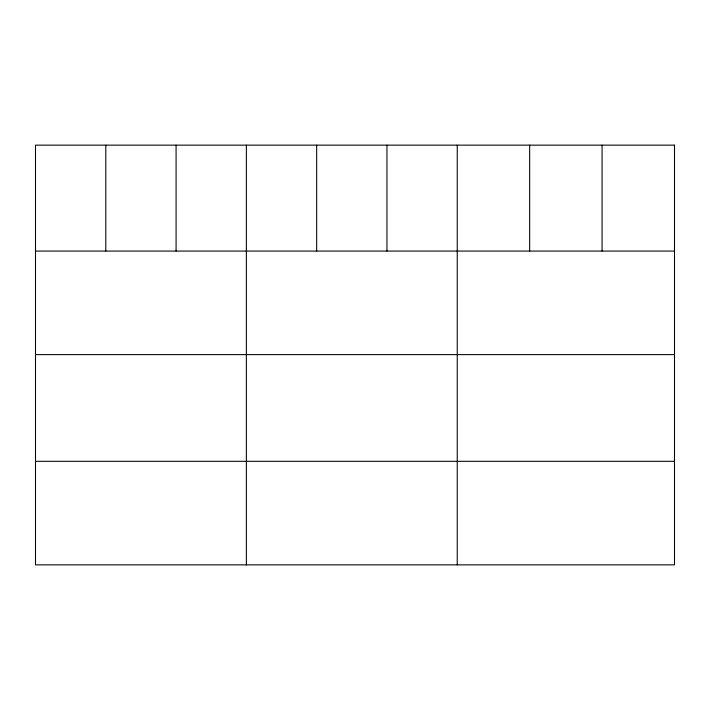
<?xml version="1.0" encoding="UTF-8"?>
<svg xmlns="http://www.w3.org/2000/svg" width="710" height="710" viewBox="0 0 710 710"><rect width="100%" height="100%" fill="white"/><g stroke="black" fill="none" stroke-linecap="round" stroke-linejoin="round"><path stroke-width="1.06" d="M35.5 251.065L674.5 251.065M35.5 354.618L674.5 354.618M35.5 461.305L674.5 461.305M602.08 145.142L602.08 251.065M529.66 145.142L529.66 251.065M457.24 145.142L457.24 564.858M386.95 145.142L386.95 251.065M316.66 145.142L316.66 251.065M246.37 145.142L246.37 564.858M176.08 145.142L176.08 251.065M105.79 145.142L105.79 251.065M674.5 145.142L35.5 145.142L35.5 564.858L674.5 564.858L674.5 145.142"/></g></svg>
